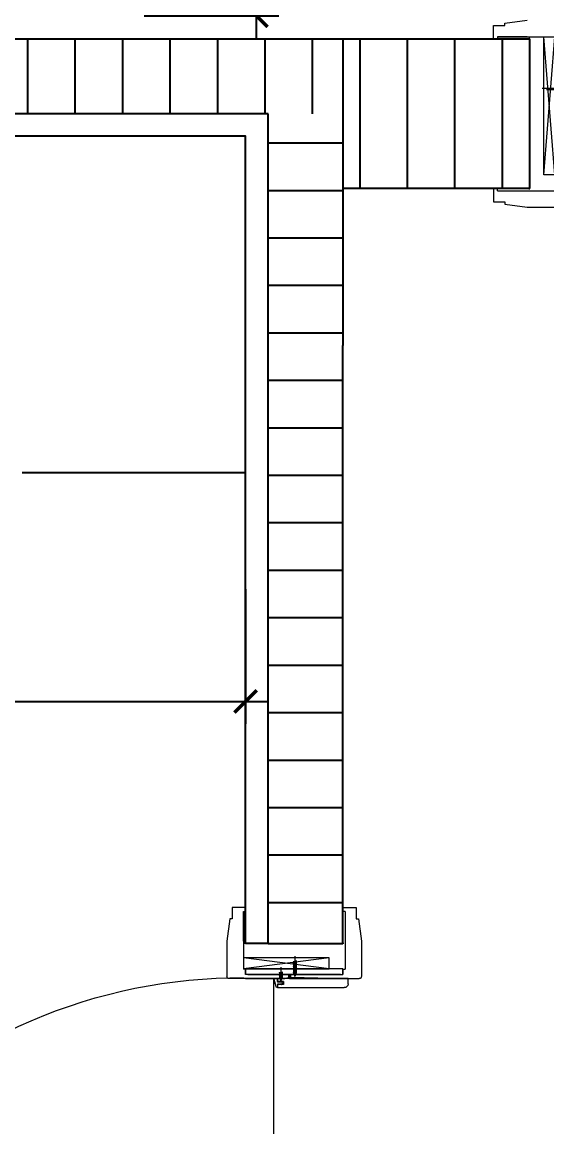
# Model space of a CAD drawing. Header units: millimetres. Extents: x -41640 to 3079702, y -5257903 to 68462.
# Drawn here: x -22700 to -21998, y 45612 to 47090 of the extents above; entities that cross this region are included whole.
import ezdxf

# ---------------------------------------------------------------- set-up
doc = ezdxf.new("R2010")
doc.units = ezdxf.units.MM
doc.header["$LTSCALE"] = 10
doc.layers.get('0').update_dxf_attribs({"color": 255})
doc.layers.get('Defpoints').update_dxf_attribs({"color": 255})
doc.layers.add('新建门窗', color=143, linetype='Continuous', lineweight=5)
doc.layers.add('门', color=143, linetype='Continuous', lineweight=18)
doc.styles.add('(图框)宋体', font='', dxfattribs={"width": 0.8})
doc.styles.get("Standard").update_dxf_attribs({"font": ''})
doc.styles.get('(图框)宋体').set_extended_font_data('SimSun')
doc.styles.get('Standard').set_extended_font_data('SimSun')
doc.dimstyles.get("Standard").update_dxf_attribs({"dimtxt": 0.18, "dimasz": 0.18, "dimexe": 0.18, "dimexo": 0.0625, "dimgap": 0.09, "dimtad": 0, "dimtih": 1, "dimtoh": 1, "dimdec": 4, "dimzin": 0, "dimdsep": 46, "dimtxsty": 'Standard', "dimcen": 0.09, "dimadec": 0, "dimazin": 0, "dimtfac": 1, "dimtdec": 4, "dimtofl": 0, "dimtmove": 0, "dimatfit": 3, "dimfxl": 1, "dimtolj": 1, "dimtzin": 0, "dimarcsym": 0})
pattern_1 = [(90, (-3286655.979340071, 3454718.946984402), (-63.49999999999999, 1.06581410364015e-14), [])]

# ---------------------------------------------------------------- blocks, each defined once
blk = doc.blocks.new('erherhrehrt')
at = {"layer": '新建门窗', "color": 45, "lineweight": 5}
for p, q in [((2145774.838242605, -4930673.225372061, 3.213217719800011e-08), (2145756.838242605, -4930673.225372061, 3.213217719800011e-08)), ((2145756.838242605, -4930673.225372061, 3.213217719800011e-08), (2145756.838242605, -4930688.225372061, 3.213217719800011e-08)), ((2145771.838242605, -4930678.225372061, 3.213217719800011e-08), (2145771.838242605, -4930755.725372061, 3.213217719800011e-08)), ((2145771.838242605, -4930678.225372061, 3.213217719800011e-08), (2145774.838242605, -4930678.225372061, 3.213217719800011e-08)), ((2145774.838242605, -4930678.225372061, 3.213217719800011e-08), (2145774.838242605, -4930673.225372061, 3.213217719800011e-08)), ((2145904.838242605, -4930673.225372061, 3.213217719800011e-08), (2145922.838242605, -4930673.225372061, 3.213217719800011e-08)), ((2145904.838242605, -4930678.225372061, 3.213217719800011e-08), (2145904.838242605, -4930673.225372061, 3.213217719800011e-08)), ((2145907.838242605, -4930678.225372061, 3.213217719800011e-08), (2145904.838242605, -4930678.225372061, 3.213217719800011e-08)), ((2145907.838242605, -4930678.225372061, 3.213217719800011e-08), (2145907.838242605, -4930755.725372061, 3.213217719800011e-08)), ((2145907.838242605, -4930718.225372061, 3.213217719800011e-08), (2145907.838242605, -4930678.225372061, 3.213217719800011e-08)), ((2145922.838242605, -4930673.225372061, 3.213217719800011e-08), (2145922.838242605, -4930688.225372061, 3.213217719800011e-08)), ((2145753.838242605, -4930688.225372061, 3.213217719800011e-08), (2145749.838242605, -4930718.225372061, 3.213217719800011e-08)), ((2145756.838242605, -4930688.225372061, 3.213217719800011e-08), (2145753.838242605, -4930688.225372061, 3.213217719800011e-08)), ((2145922.838242605, -4930688.225372061, 3.213217719800011e-08), (2145925.838242605, -4930688.225372061, 3.213217719800011e-08)), ((2145925.838242605, -4930688.225372061, 3.213217719800011e-08), (2145929.838242605, -4930718.225372061, 3.213217719800011e-08)), ((2145749.838242605, -4930718.225372061, 3.213217719800011e-08), (2145749.838242605, -4930765.225372061, 3.213217719800011e-08)), ((2145773.338242605, -4930721.225372061, 3.213217719800011e-08), (2145906.338242605, -4930721.225372061, 3.213217719800011e-08)), ((2145929.838242605, -4930718.225372061, 3.213217719800011e-08), (2145929.838242605, -4930765.225372061, 3.213217719800011e-08)), ((2145792.838242605, -4930755.225372061, 3.213217719800011e-08), (2145907.838242605, -4930740.225372061, 3.213217719800011e-08)), ((2145792.838242605, -4930740.225372061, 3.213217719800011e-08), (2145907.838242605, -4930755.225372061, 3.213217719800011e-08)), ((2145792.838242605, -4930740.225372061, 3.213217719800011e-08), (2145907.838242605, -4930740.225372061, 3.213217719800011e-08)), ((2145792.838242605, -4930755.225372061, 3.213217719800011e-08), (2145792.838242605, -4930740.225372061, 3.213217719800011e-08)), ((2145837.049050794, -4930744.050933205, 3.213217719800011e-08), (2145837.049050794, -4930760.225372061, 3.213217719800011e-08)), ((2145838.849050795, -4930738.008095125, 3.213217719800011e-08), (2145838.849050795, -4930765.225372061, 3.213217719800011e-08)), ((2145840.649050794, -4930744.68510499, 3.213217719800011e-08), (2145840.649050794, -4930760.225372061, 3.213217719800011e-08)), ((2145907.838242605, -4930740.225372061, 3.213217719800011e-08), (2145907.838242605, -4930755.225372061, 3.213217719800011e-08)), ((2145774.838242605, -4930755.725372061, 3.213217719800011e-08), (2145771.838242605, -4930755.725372061, 3.213217719800011e-08)), ((2145774.838242605, -4930762.725372061, 3.213217719800011e-08), (2145774.838242605, -4930755.225372061, 3.213217719800011e-08)), ((2145774.838242605, -4930755.225372061, 3.213217719800011e-08), (2145904.838242605, -4930755.225372061, 3.213217719800011e-08)), ((2145774.838242605, -4930762.725372061, 3.213217719800011e-08), (2145774.838242605, -4930755.225372061, 3.213217719800011e-08)), ((2145774.838242605, -4930755.725372061, 3.213217719800011e-08), (2145774.838242605, -4930762.725372061, 3.213217719800011e-08)), ((2145907.838242605, -4930755.225372061, 3.213217719800011e-08), (2145792.838242605, -4930755.225372061, 3.213217719800011e-08)), ((2145837.049050794, -4930760.225372061, 3.213217719800011e-08), (2145838.849050795, -4930765.225372061, 3.213217719800011e-08)), ((2145840.649050794, -4930760.225372061, 3.213217719800011e-08), (2145838.849050795, -4930765.225372061, 3.213217719800011e-08)), ((2145855.807943969, -4930759.050933205, 3.213217719800011e-08), (2145855.807943969, -4930766.225372061, 3.213217719800011e-08)), ((2145857.607943967, -4930753.008095125, 3.213217719800011e-08), (2145857.607943967, -4930771.225372061, 3.213217719800011e-08)), ((2145859.407943967, -4930759.68510499, 3.213217719800011e-08), (2145859.407943967, -4930766.225372061, 3.213217719800011e-08)), ((2145902.838242605, -4930755.225372061, 3.213217719800011e-08), (2145907.838242605, -4930755.225372061, 3.213217719800011e-08)), ((2145904.838242605, -4930755.225372061, 3.213217719800011e-08), (2145904.838242605, -4930762.225372061, 3.213217719800011e-08)), ((2145904.838242605, -4930762.725372061, 3.213217719800011e-08), (2145904.838242605, -4930755.225372061, 3.213217719800011e-08)), ((2145904.838242605, -4930755.725372061, 3.213217719800011e-08), (2145907.838242605, -4930755.725372061, 3.213217719800011e-08)), ((2145904.838242605, -4930755.725372061, 3.213217719800011e-08), (2145904.838242605, -4930762.725372061, 3.213217719800011e-08)), ((2145789.838242605, -4930768.225372061, 3.213217719800011e-08), (2145752.838242605, -4930768.225372061, 3.213217719800011e-08)), ((2145767.838242605, -4930768.225372061, 3.213217719800011e-08), (2145846.838242605, -4930768.225372061, 3.213217719800011e-08)), ((2145767.838242605, -4930775.225372061, 3.213217719800011e-08), (2145767.838242605, -4930768.225372061, 3.213217719800011e-08)), ((2145767.838242605, -4930768.225372061, 3.213217719800011e-08), (2145789.838242605, -4930768.225372061, 3.213217719800011e-08)), ((2145844.838242605, -4930762.725372061, 3.213217719800011e-08), (2145774.838242605, -4930762.725372061, 3.213217719800011e-08)), ((2145844.838242605, -4930762.725372061, 3.213217719800011e-08), (2145774.838242605, -4930762.725372061, 3.213217719800011e-08)), ((2145777.838242605, -4930762.725372061, 3.213217719800011e-08), (2145846.838242605, -4930762.725372061, 3.213217719800011e-08)), ((2145777.838242605, -4930762.725372061, 3.213217719800011e-08), (2145846.838242605, -4930762.725372061, 3.213217719800011e-08)), ((2145846.838242605, -4930762.725372061, 3.213217719800011e-08), (2145789.838242605, -4930762.725372061, 3.213217719800011e-08)), ((2145789.838242605, -4930768.225372061, 3.213217719800011e-08), (2145844.838242605, -4930766.892038729, 3.213217719800011e-08)), ((2145789.838242605, -4930768.225372061, 3.213217719800011e-08), (2145844.838242605, -4930766.892038729, 3.213217719800011e-08)), ((2145789.838242605, -4930768.225372061, 3.213217719800011e-08), (2145846.838242605, -4930768.225372061, 3.213217719800011e-08)), ((2145846.338242605, -4930768.225372061, 3.213217719800011e-08), (2145789.838242605, -4930768.225372061, 3.213217719800011e-08)), ((2145789.838242605, -4930768.225372061, 3.213217719800011e-08), (2145846.838242605, -4930768.225372061, 3.213217719800011e-08)), ((2145844.838242605, -4930762.725372061, 3.213217719800011e-08), (2145844.838242605, -4930766.892038729, 3.213217719800011e-08)), ((2145844.838242605, -4930762.725372061, 3.213217719800011e-08), (2145846.838242605, -4930762.725372061, 3.213217719800011e-08)), ((2145844.838242605, -4930762.725372061, 3.213217719800011e-08), (2145844.838242605, -4930766.892038729, 3.213217719800011e-08)), ((2145844.838242605, -4930762.725372061, 3.213217719800011e-08), (2145846.838242605, -4930762.725372061, 3.213217719800011e-08)), ((2145901.838242605, -4930762.725372061, 3.213217719800011e-08), (2145845.297340892, -4930762.725372061, 3.213217719800011e-08)), ((2145845.297340892, -4930762.725372061, 3.213217719800011e-08), (2145845.297340892, -4930768.225372061, 3.213217719800011e-08)), ((2145845.297340892, -4930762.725372061, 3.213217719800011e-08), (2145845.297340892, -4930768.225372061, 3.213217719800011e-08)), ((2145901.838242605, -4930762.725372061, 3.213217719800011e-08), (2145845.297340892, -4930762.725372061, 3.213217719800011e-08)), ((2145845.297340892, -4930768.225372061, 3.213217719800011e-08), (2145845.297340892, -4930762.725372061, 3.213217719800011e-08)), ((2145845.297340892, -4930762.725372061, 3.213217719800011e-08), (2145904.838242605, -4930762.725372061, 3.213217719800011e-08)), ((2145845.297340892, -4930768.225372061, 3.213217719800011e-08), (2145862.297340892, -4930768.225372061, 3.213217719800011e-08)), ((2145845.297340892, -4930768.225372061, 3.213217719800011e-08), (2145862.297340892, -4930768.225372061, 3.213217719800011e-08)), ((2145845.297340892, -4930768.225372061, 3.213217719800011e-08), (2145862.297340892, -4930768.225372061, 3.213217719800011e-08)), ((2145846.838242605, -4930768.225372061, 3.213217719800011e-08), (2145846.838242605, -4930762.725372061, 3.213217719800011e-08)), ((2145846.838242605, -4930762.725372061, 3.213217719800011e-08), (2145846.838242605, -4930768.225372061, 3.213217719800011e-08)), ((2145846.838242605, -4930762.725372061, 3.213217719800011e-08), (2145846.838242605, -4930768.225372061, 3.213217719800011e-08)), ((2145846.838242605, -4930768.225372061, 3.213217719800011e-08), (2145846.838242605, -4930762.725372061, 3.213217719800011e-08)), ((2145846.838242605, -4930768.225372061, 3.213217719800011e-08), (2145846.838242605, -4930768.225372061, 3.213217719800011e-08)), ((2145847.297340892, -4930762.725372061, 3.213217719800011e-08), (2145847.297340892, -4930766.892038729, 3.213217719800011e-08)), ((2145847.297340892, -4930762.725372061, 3.213217719800011e-08), (2145904.838242605, -4930762.725372061, 3.213217719800011e-08)), ((2145852.297340892, -4930768.225372061, 3.213217719800011e-08), (2145847.297340892, -4930766.892038729, 3.213217719800011e-08)), ((2145854.297340892, -4930762.725372061, 3.213217719800011e-08), (2145852.297340892, -4930762.725372061, 3.213217719800011e-08)), ((2145852.297340892, -4930768.225372061, 3.213217719800011e-08), (2145926.838242605, -4930768.225372061, 3.213217719800011e-08)), ((2145859.297340892, -4930768.225372061, 3.213217719800011e-08), (2145852.297340892, -4930768.225372061, 3.213217719800011e-08)), ((2145862.297340892, -4930772.225372061, 3.213217719800011e-08), (2145854.297340892, -4930772.225372061, 3.213217719800011e-08)), ((2145854.297340892, -4930772.225372061, 3.213217719800011e-08), (2145854.297340892, -4930776.225372061, 3.213217719800011e-08)), ((2145854.297340892, -4930772.225372061, 3.213217719800011e-08), (2145854.297340892, -4930776.225372061, 3.213217719800011e-08)), ((2145862.297340892, -4930772.225372061, 3.213217719800011e-08), (2145854.297340892, -4930772.225372061, 3.213217719800011e-08)), ((2145854.297340892, -4930772.225372061, 3.213217719800011e-08), (2145854.297340892, -4930776.225372061, 3.213217719800011e-08)), ((2145854.297340892, -4930772.225372061, 3.213217719800011e-08), (2145862.297340892, -4930772.225372061, 3.213217719800011e-08)), ((2145855.297340892, -4930774.049981533, 3.213217719800011e-08), (2145856.597056857, -4930772.332992205, 3.213217719800011e-08)), ((2145855.297340892, -4930774.400762592, 3.213217719800011e-08), (2145855.297340892, -4930774.049981533, 3.213217719800011e-08)), ((2145855.297340892, -4930774.400762592, 3.213217719800011e-08), (2145856.597056857, -4930776.117751917, 3.213217719800011e-08)), ((2145855.807943969, -4930766.225372061, 3.213217719800011e-08), (2145857.607943967, -4930771.225372061, 3.213217719800011e-08)), ((2145856.926878782, -4930772.812916929, 3.213217719800011e-08), (2145857.001311687, -4930772.627270728, 3.213217719800011e-08)), ((2145856.926878782, -4930775.637827195, 3.213217719800011e-08), (2145857.001311687, -4930775.823473394, 3.213217719800011e-08)), ((2145857.004977157, -4930772.975372061, 3.213217719800011e-08), (2145858.771142455, -4930772.975372061, 3.213217719800011e-08)), ((2145857.004977157, -4930775.475372061, 3.213217719800011e-08), (2145858.771142455, -4930775.475372061, 3.213217719800011e-08)), ((2145859.407943967, -4930766.225372061, 3.213217719800011e-08), (2145857.607943967, -4930771.225372061, 3.213217719800011e-08)), ((2145858.771142455, -4930772.975372061, 3.213217719800011e-08), (2145859.211170845, -4930772.332992205, 3.213217719800011e-08)), ((2145858.771142455, -4930775.475372061, 3.213217719800011e-08), (2145859.211170845, -4930776.117751917, 3.213217719800011e-08)), ((2145904.838242605, -4930768.225372061, 3.213217719800011e-08), (2145859.297340892, -4930768.225372061, 3.213217719800011e-08)), ((2145859.54099277, -4930772.812916929, 3.213217719800011e-08), (2145859.615425675, -4930772.627270728, 3.213217719800011e-08)), ((2145859.54099277, -4930775.637827195, 3.213217719800011e-08), (2145859.615425675, -4930775.823473394, 3.213217719800011e-08)), ((2145859.619091143, -4930772.975372061, 3.213217719800011e-08), (2145862.297340892, -4930772.975372061, 3.213217719800011e-08)), ((2145859.619091143, -4930775.475372061, 3.213217719800011e-08), (2145862.297340892, -4930775.475372061, 3.213217719800011e-08)), ((2145862.297340892, -4930768.225372061, 3.213217719800011e-08), (2145862.297340892, -4930772.975372061, 3.213217719800011e-08)), ((2145862.297340892, -4930772.225372061, 3.213217719800011e-08), (2145862.297340892, -4930768.225372061, 3.213217719800011e-08)), ((2145862.297340892, -4930768.225372061, 3.213217719800011e-08), (2145866.95048442, -4930768.225372061, 3.213217719800011e-08)), ((2145862.297340892, -4930772.225372061, 3.213217719800011e-08), (2145862.297340892, -4930768.225372061, 3.213217719800011e-08)), ((2145862.297340892, -4930772.225372061, 3.213217719800011e-08), (2145862.297340892, -4930768.228434876, 3.213217719800011e-08)), ((2145862.297340892, -4930768.228434876, 3.213217719800011e-08), (2145867.296319955, -4930768.228434876, 3.213217719800011e-08)), ((2145862.297340892, -4930775.475372061, 3.213217719800011e-08), (2145862.297340892, -4930780.225372061, 3.213217719800011e-08)), ((2145863.41130293, -4930779.883485945, 3.213217719800011e-08), (2145865.21400756, -4930774.475372061, 3.213217719800011e-08)), ((2145867.047340892, -4930774.475372061, 3.213217719800011e-08), (2145865.21400756, -4930774.475372061, 3.213217719800011e-08)), ((2145865.380674225, -4930773.975372061, 3.213217719800011e-08), (2145867.296319955, -4930768.228434876, 3.213217719800011e-08)), ((2145867.047340892, -4930773.975372061, 3.213217719800011e-08), (2145865.380674225, -4930773.975372061, 3.213217719800011e-08)), ((2145862.297340892, -4930780.225372061, 3.213217719800011e-08), (2145772.838242605, -4930780.225372061, 3.213217719800011e-08)), ((2145854.297340892, -4930776.225372061, 3.213217719800011e-08), (2145862.297340892, -4930776.225372061, 3.213217719800011e-08)), ((2145854.297340892, -4930776.225372061, 3.213217719800011e-08), (2145862.297340892, -4930776.225372061, 3.213217719800011e-08)), ((2145854.297340892, -4930776.225372061, 3.213217719800011e-08), (2145862.297340892, -4930776.225372061, 3.213217719800011e-08)), ((2145862.297340892, -4930776.225372061, 3.213217719800011e-08), (2145862.297340892, -4930780.225372061, 3.213217719800011e-08)), ((2145862.297340892, -4930780.225372061, 3.213217719800011e-08), (2145862.936961282, -4930780.225372061, 3.213217719800011e-08))]:
    blk.add_line(p, q, dxfattribs=at)
at = {"layer": '新建门窗', "lineweight": 5}
blk.add_line((2145867.297340892, -4930774.225372061, 3.213217719800011e-08), (2145867.297340892, -4930774.225372061, 3.213217719800011e-08), dxfattribs=at)
at = {"layer": '新建门窗', "color": 45, "lineweight": 5}
for centre, radius, start, end in [((2145836.990210587, -4930745.293659465, 3.213217719800011e-08), 0.3625903043706265, 88.93460726737554, 122.2079165308001), ((2145842.36894224, -4930725.081757782, 3.213217719800011e-08), 20.67027704276004, 254.3615975714303, 265.6384024079794), ((2145837.024942833, -4930745.293248279, 3.213217719800011e-08), 0.3625903043706265, 88.93460726737554, 122.2079165308001), ((2145842.403674487, -4930725.08786674, 3.213217719800011e-08), 20.67027704276004, 254.3615975714303, 265.6384024079794), ((2145840.57807523, -4930745.456138905, 3.213217719800011e-08), 0.3218992934610385, 273.3619348561215, 312.8401655596234), ((2145840.612807476, -4930745.462247863, 3.213217719800011e-08), 0.3218992934610385, 273.3619348561215, 312.8401655596234), ((2145840.630173602, -4930744.465302343, 3.213217719800011e-08), 0.3218992934610385, 273.3619348561215, 312.8401655596234), ((2145836.990210587, -4930747.287139321, 3.213217719800011e-08), 0.3625903043706265, 88.93460726737554, 122.2079165308001), ((2145842.36894224, -4930727.081757782, 3.213217719800011e-08), 20.67027704276004, 254.3615975714303, 265.6384024079794), ((2145837.024942833, -4930747.299768424, 3.213217719800011e-08), 0.3625903043706265, 88.93460726737554, 122.2079165308001), ((2145842.403674487, -4930727.08786674, 3.213217719800011e-08), 20.67027704276004, 254.3615975714303, 265.6384024079794), ((2145837.024942833, -4930749.299768424, 3.213217719800011e-08), 0.3625903043706265, 88.93460726737554, 122.2079165308001), ((2145842.403674487, -4930729.08786674, 3.213217719800011e-08), 20.67027704276004, 254.3615975714303, 265.6384024079794), ((2145837.024942833, -4930751.299768424, 3.213217719800011e-08), 0.3625903043706265, 88.93460726737554, 122.2079165308001), ((2145842.403674487, -4930731.08786674, 3.213217719800011e-08), 20.67027704276004, 254.3615975714303, 265.6384024079794), ((2145837.042308957, -4930751.302822905, 3.213217719800011e-08), 0.3625903043706265, 88.93460726737554, 122.2079165308001), ((2145842.42104061, -4930731.090921219, 3.213217719800011e-08), 20.67027704276004, 254.3615975714303, 265.6384024079794), ((2145837.042308957, -4930753.296302758, 3.213217719800011e-08), 0.3625903043706265, 88.93460726737554, 122.2079165308001), ((2145842.42104061, -4930733.090921221, 3.213217719800011e-08), 20.67027704276004, 254.3615975714303, 265.6384024079794), ((2145837.042308957, -4930755.302822903, 3.213217719800011e-08), 0.3625903043706265, 88.93460726737554, 122.2079165308001), ((2145842.42104061, -4930735.090921221, 3.213217719800011e-08), 20.67027704276004, 254.3615975714303, 265.6384024079794), ((2145837.042308957, -4930757.302822903, 3.213217719800011e-08), 0.3625903043706265, 88.93460726737554, 122.2079165308001), ((2145842.42104061, -4930737.090921221, 3.213217719800011e-08), 20.67027704276004, 254.3615975714303, 265.6384024079794), ((2145837.042308957, -4930759.302822905, 3.213217719800011e-08), 0.3625903043706265, 88.93460726737554, 122.2079165308001), ((2145842.42104061, -4930739.090921221, 3.213217719800011e-08), 20.67027704276004, 254.3615975714303, 265.6384024079794), ((2145840.57807523, -4930747.456138905, 3.213217719800011e-08), 0.3218992934610385, 273.3619348561215, 312.8401655596234), ((2145840.612807476, -4930747.462247863, 3.213217719800011e-08), 0.3218992934610385, 273.3619348561215, 312.8401655596234), ((2145840.612807476, -4930749.462247863, 3.213217719800011e-08), 0.3218992934610385, 273.3619348561215, 312.8401655596234), ((2145840.612807476, -4930751.462247863, 3.213217719800011e-08), 0.3218992934610385, 273.3619348561215, 312.8401655596234), ((2145840.630173602, -4930751.465302343, 3.213217719800011e-08), 0.3218992934610385, 273.3619348561215, 312.8401655596234), ((2145840.630173602, -4930753.465302343, 3.213217719800011e-08), 0.3218992934610385, 273.3619348561215, 312.8401655596234), ((2145840.630173602, -4930755.465302343, 3.213217719800011e-08), 0.3218992934610385, 273.3619348561215, 312.8401655596234), ((2145840.630173602, -4930757.465302343, 3.213217719800011e-08), 0.3218992934610385, 273.3619348561215, 312.8401655596234), ((2145840.630173602, -4930759.465302343, 3.213217719800011e-08), 0.3218992934610385, 273.3619348561215, 312.8401655596234), ((2145855.801202131, -4930761.302822903, 3.213217719800011e-08), 0.3625903043706265, 88.93460726737554, 122.2079165308001), ((2145861.179933782, -4930741.090921221, 3.213217719800011e-08), 20.67027704276004, 254.3615975714303, 265.6384024079794), ((2145859.389066772, -4930759.465302343, 3.213217719800011e-08), 0.3218992934610385, 273.3619348561215, 312.8401655596234), ((2145752.838242605, -4930765.225372061, 3.213217719800011e-08), 3, 180, 270), ((2145772.838242605, -4930775.225372061, 3.213217719800011e-08), 5, 180, 270), ((2145841.907596532, -4930741.090921221, 3.213217719800011e-08), 20.67027704276004, 261.4907951926522, 265.6384024079794), ((2145840.116729524, -4930761.465302343, 3.213217719800011e-08), 0.3218992934610385, 273.3619348561215, 312.8401655596234), ((2145855.801202131, -4930763.296302758, 3.213217719800011e-08), 0.3625903043706265, 88.93460726737554, 122.2079165308001), ((2145855.801202131, -4930763.302822905, 3.213217719800011e-08), 0.3625903043706265, 88.93460726737554, 122.2079165308001), ((2145861.179933782, -4930743.090921219, 3.213217719800011e-08), 20.67027704276004, 254.3615975714303, 265.6384024079794), ((2145861.179933782, -4930743.090921219, 3.213217719800011e-08), 20.67027704276004, 254.3615975714303, 265.6384024079794), ((2145855.801202131, -4930765.302822903, 3.213217719800011e-08), 0.3625903043706265, 88.93460726737554, 122.2079165308001), ((2145855.801202131, -4930765.302822903, 3.213217719800011e-08), 0.3625903043706265, 88.93460726737554, 122.2079165308001), ((2145861.179933782, -4930745.090921221, 3.213217719800011e-08), 20.67027704276004, 254.3615975714303, 265.6384024079794), ((2145861.179933782, -4930745.090921221, 3.213217719800011e-08), 20.67027704276004, 254.3615975714303, 265.6384024079794), ((2145856.799154632, -4930772.480172185, 3.213217719800011e-08), 0.2500109123060877, 323.9586831973126, 143.9355992904687), ((2145856.799154632, -4930775.970571939, 3.213217719800011e-08), 0.2500109123060877, 216.0644007095313, 36.04131680268743), ((2145857.004977157, -4930772.875372062, 3.213217719800011e-08), 0.1, 141.3507356455009, 270), ((2145857.004977157, -4930775.575372063, 3.213217719800011e-08), 0.1, 90, 218.6492643544991), ((2145860.666489707, -4930747.090921221, 3.213217719800011e-08), 20.67027704276004, 261.4907951926522, 265.6384024079794), ((2145858.875622697, -4930767.465302343, 3.213217719800011e-08), 0.3218992934610385, 273.3619348561215, 312.8401655596234), ((2145859.413268617, -4930772.480172185, 3.213217719800011e-08), 0.2500109123060877, 323.9586831973126, 143.9355992904687), ((2145859.413268617, -4930775.970571939, 3.213217719800011e-08), 0.2500109123060877, 216.0644007095313, 36.04131680268743), ((2145859.389066772, -4930761.465302343, 3.213217719800011e-08), 0.3218992934610385, 273.3619348561215, 312.8401655596234), ((2145859.389066772, -4930763.465302343, 3.213217719800011e-08), 0.3218992934610385, 273.3619348561215, 312.8401655596234), ((2145859.389066772, -4930763.465302343, 3.213217719800011e-08), 0.3218992934610385, 273.3619348561215, 312.8401655596234), ((2145859.389066772, -4930765.465302343, 3.213217719800011e-08), 0.3218992934610385, 273.3619348561215, 312.8401655596234), ((2145859.389066772, -4930765.465302343, 3.213217719800011e-08), 0.3218992934610385, 273.3619348561215, 312.8401655596234), ((2145859.619091143, -4930772.875372062, 3.213217719800011e-08), 0.1, 141.3507356455009, 270), ((2145859.619091143, -4930775.575372063, 3.213217719800011e-08), 0.1, 90, 218.6492643544991), ((2145867.047340892, -4930774.225372061, 3.213217719800011e-08), 0.25, 0, 90), ((2145867.047340892, -4930774.225372061, 3.213217719800011e-08), 0.25, 270, 0), ((2145926.838242605, -4930765.225372061, 3.213217719800011e-08), 3, 270, 0), ((2145862.936961282, -4930779.725372061, 3.213217719800011e-08), 0.5, 270, 341.5650511939522)]:
    blk.add_arc(centre, radius, start, end, dxfattribs=at)
blk.add_point((2145789.714737835, -4930721.225372061, 3.213217719800011e-08), dxfattribs=at)
at = {"layer": '门', "color": 251, "lineweight": 5}
blk.add_line((2145867.296319955, -4931526.225372061, 3.213217719800011e-08), (2145867.296319983, -4930768.228434876, 3.213217719800011e-08), dxfattribs=at)
blk.add_arc((2145912.144829405, -4931474.754032788, 3.213217719800011e-08), 707.7638860069723, 358.5852467732814, 93.38974958952042, dxfattribs=at)
blk = doc.blocks.new('45656')
at = {"layer": '新建门窗', "color": 45, "lineweight": 5}
for p, q in [((1353996.560646494, -3455414.064098576), (1353978.560646494, -3455414.064098576)), ((1353978.560646494, -3455414.064098576), (1353978.560646494, -3455429.064098576)), ((1353996.560646494, -3455419.064098576), (1353996.560646494, -3455414.064098576)), ((1354196.560646494, -3455414.064098576), (1354214.560646494, -3455414.064098576)), ((1354196.560646494, -3455419.064098576), (1354196.560646494, -3455414.064098576)), ((1354214.560646494, -3455414.064098576), (1354214.560646494, -3455429.064098576)), ((1353975.560646494, -3455429.064098576), (1353971.560646494, -3455459.064098576)), ((1353978.560646494, -3455429.064098576), (1353975.560646494, -3455429.064098576)), ((1353993.560646494, -3455419.064098576), (1353993.560646494, -3455496.564098576)), ((1353993.560646494, -3455419.064098576), (1353996.560646494, -3455419.064098576)), ((1354199.560646494, -3455419.064098576), (1354196.560646494, -3455419.064098576)), ((1354199.560646494, -3455419.064098576), (1354199.560646494, -3455496.564098576)), ((1354199.560646494, -3455459.064098576), (1354199.560646494, -3455419.064098576)), ((1354214.560646494, -3455429.064098576), (1354217.560646494, -3455429.064098576)), ((1354217.560646494, -3455429.064098576), (1354221.560646494, -3455459.064098576)), ((1353971.560646494, -3455459.064098576), (1353971.560646494, -3455506.064098576)), ((1353995.060646494, -3455462.064098576), (1354198.060646494, -3455462.064098576)), ((1354014.560646494, -3455496.064098576), (1354199.560646494, -3455481.064098576)), ((1354014.560646494, -3455481.064098576), (1354199.560646494, -3455496.064098576)), ((1354014.560646494, -3455481.064098576), (1354199.560646494, -3455481.064098576)), ((1354014.560646494, -3455496.064098576), (1354014.560646494, -3455481.064098576)), ((1354128.771454683, -3455484.889659719), (1354128.771454683, -3455501.064098576)), ((1354130.571454684, -3455478.846821638), (1354130.571454684, -3455506.064098576)), ((1354199.560646494, -3455481.064098576), (1354199.560646494, -3455496.064098576))]:
    blk.add_line(p, q, dxfattribs=at)
blk.add_point((1354011.437141724, -3455462.064098576), dxfattribs=at)
blk = doc.blocks.new('_ArchTick')
at = {"color": 0, "linetype": 'ByBlock', "const_width": 0.15}
blk.add_lwpolyline([(-0.5, -0.5), (0.5, 0.5)], dxfattribs=at)
blk = doc.blocks.new('*D561')
at = {"color": 250, "lineweight": -2}
for p, q in [((-36286.09521287587, 46276.46855963068), (-36286.09521287587, 45616.46856925303)), ((-36158.69278339576, 46246.46855963068), (-36316.09521287587, 46246.46855963068)), ((-36136.09521287586, 45646.46856925303), (-36316.09521287586, 45646.46856925303))]:
    blk.add_line(p, q, dxfattribs=at)
at = {"layer": 'Defpoints', "color": 0, "lineweight": 30}
for p in [(-36128.69278339576, 46246.46855963068), (-36286.09521287587, 45646.46856925303), (3064961.366310243, 45646.46856925215)]:
    blk.add_point(p, dxfattribs=at)
at = {"color": 250, "lineweight": -2, "xscale": 30, "yscale": 30, "zscale": 30}
for p, rotation in [((-36286.09521287587, 46246.46855963068), 90), ((-36286.09521287587, 45646.46856925303), 270)]:
    blk.add_blockref('_ArchTick', p, dxfattribs=dict(at, rotation=rotation))
at = {"color": 45, "insert": (-36381.09521287587, 45946.46856444185), "char_height": 150, "attachment_point": 5, "rotation": 90, "style": '(图框)宋体', "bg_fill": 3, "box_fill_scale": 1.1, "bg_fill_color": 256, "bg_fill_true_color": 13158600, "bg_fill_transparency": 5547808}
blk.add_mtext('600', dxfattribs=at)
blk = doc.blocks.new('_Dot')
at = {"color": 0, "linetype": 'ByBlock', "lineweight": -2}
blk.add_line((-0.5, 0), (-1, 0), dxfattribs=at)
at = {"color": 0, "linetype": 'ByBlock', "const_width": 0.5}
blk.add_lwpolyline([(-0.25, 0, 1), (0.25, 0, 1)], format="xyb", close=True, dxfattribs=at)
blk = doc.blocks.new('DOT')
at = {"color": 0, "linetype": 'ByBlock'}
blk.add_line((-0.3499999999999943, 0), (-1, 0), dxfattribs=at)
at = {"color": 0, "linetype": 'ByBlock', "const_width": 0.35}
blk.add_lwpolyline([(-0.1749999999999972, 0, 1), (0.1749999999999972, 0, 1)], format="xyb", close=True, dxfattribs=at)
blk = doc.blocks.new('*D571')
at = {"color": 250, "lineweight": -2}
for p, q in [((-25859.98441672232, 45177.03706194134), (-25859.98441672232, 47487.03706194036)), ((-25709.98441672231, 47457.03706194036), (-25889.98441672231, 47457.03706194036)), ((-25709.98441672232, 45207.03706194134), (-25889.98441672232, 45207.03706194134))]:
    blk.add_line(p, q, dxfattribs=at)
at = {"layer": 'Defpoints', "color": 0, "lineweight": 30}
for p in [(-25859.98441672232, 47457.03706194036), (3075618.748842032, 47457.03706193948), (-25471.31026803982, 45207.03706194134)]:
    blk.add_point(p, dxfattribs=at)
at = {"color": 250, "lineweight": -2, "xscale": 30, "yscale": 30, "zscale": 30}
for p, rotation in [((-25859.98441672232, 47457.03706194036), 90), ((-25859.98441672232, 45207.03706194134), 270)]:
    blk.add_blockref('_ArchTick', p, dxfattribs=dict(at, rotation=rotation))
at = {"color": 45, "insert": (-25954.98441672233, 46332.03706194085), "char_height": 150, "attachment_point": 5, "rotation": 90, "style": '(图框)宋体', "bg_fill": 3, "box_fill_scale": 1.1, "bg_fill_color": 256, "bg_fill_true_color": 13158600, "bg_fill_transparency": 15130364}
blk.add_mtext('2250', dxfattribs=at)
blk = doc.blocks.new('*D455')
at = {"color": 250, "lineweight": -2}
for p, q in [((-23601.19278339576, 46330.9068041225), (-23601.19278339576, 46150.9068041225)), ((-22401.0752987517, 46330.9068041225), (-22401.0752987517, 46150.9068041225)), ((-23631.19278339576, 46180.9068041225), (-22371.0752987517, 46180.9068041225))]:
    blk.add_line(p, q, dxfattribs=at)
at = {"layer": 'Defpoints', "color": 0, "lineweight": 30}
for p in [(-23601.19278339576, 46430.96448928537), (-22401.0752987517, 46430.96448928537), (-22401.0752987517, 46180.9068041225)]:
    blk.add_point(p, dxfattribs=at)
at = {"color": 250, "lineweight": -2, "xscale": 30, "yscale": 30, "zscale": 30, "rotation": 180}
blk.add_blockref('_ArchTick', (-23601.19278339576, 46180.9068041225), dxfattribs=at)
at = {"color": 250, "lineweight": -2, "xscale": 30, "yscale": 30, "zscale": 30}
blk.add_blockref('_ArchTick', (-22401.0752987517, 46180.9068041225), dxfattribs=at)
at = {"color": 45, "insert": (-23001.13404107373, 46275.9068041225), "char_height": 150, "attachment_point": 5, "style": '(图框)宋体', "bg_fill": 3, "box_fill_scale": 1.1, "bg_fill_color": 256, "bg_fill_true_color": 13158600, "bg_fill_transparency": 14104200}
blk.add_mtext('1200', dxfattribs=at)
blk = doc.blocks.new('*D581')
at = {"color": 250, "lineweight": -2}
for p, q in [((-22386.63032793161, 47068.03706194134), (-22386.63032793161, 47728.03706194134)), ((-22536.63032793161, 47698.03706194134), (-22356.63032793161, 47698.03706194134)), ((-22536.63032793161, 47098.03706194134), (-22356.63032793161, 47098.03706194134))]:
    blk.add_line(p, q, dxfattribs=at)
at = {"layer": 'Defpoints', "color": 0, "lineweight": 30}
for p in [(-22647.1102680387, 47698.03706194134), (-22386.63032793161, 47698.03706194134), (-22647.1102680387, 47098.03706194134)]:
    blk.add_point(p, dxfattribs=at)
at = {"color": 250, "lineweight": -2, "xscale": 30, "yscale": 30, "zscale": 30}
for p, rotation in [((-22386.63032793161, 47698.03706194134), 90), ((-22386.63032793161, 47098.03706194134), 270)]:
    blk.add_blockref('_ArchTick', p, dxfattribs=dict(at, rotation=rotation))
at = {"color": 45, "insert": (-22481.63032793161, 47398.03706194134), "char_height": 150, "attachment_point": 5, "rotation": 90, "style": '(图框)宋体', "bg_fill": 3, "box_fill_scale": 1.1, "bg_fill_color": 256, "bg_fill_true_color": 13158600, "bg_fill_transparency": 6302348}
blk.add_mtext('600', dxfattribs=at)

msp = doc.modelspace()

# ---------------------------------------------------------------- linework, layer by layer
at = {"color": 7, "ltscale": 0.5}
for p, q in [((-22271.07529874984, 47067.03706194134), (-22021.1927833939, 47067.03706194134)), ((-22371.0752987517, 46967.03706194134), (-24671.31026803982, 46967.03706194134)), ((-22371.0752987517, 45857.03706194134), (-22371.0752987517, 46967.03706194134)), ((-22021.1927833939, 46867.03706194134), (-22271.07529874984, 46867.03706194134)), ((-22271.0752987517, 45857.03706194134), (-22271.0752987517, 46657.03706194134))]:
    msp.add_line(p, q, dxfattribs=at)
at = {"color": 7}
for p, q in [((-22021.1927833939, 47067.03706194134), (-22021.1927833939, 46867.03706194134)), ((-22371.0752987517, 45857.03706194134), (-22271.0752987517, 45857.03706194134))]:
    msp.add_line(p, q, dxfattribs=at)
at = {"color": 7, "ltscale": 0.5}
msp.add_lwpolyline([(-24671.31026803982, 47067.03706194134), (-22271.07529874984, 47067.03706194134), (-22271.0752987517, 46657.03706194134)], dxfattribs=at)
at = {"color": 45, "ltscale": 0.5}
for points in [[(-22401.0752987517, 45857.03706194134), (-22401.0752987517, 46937.03706194134), (-24641.31026803982, 46937.03706194134), (-24641.31026803795, 44937.03706194134), (-22401.0752987517, 44937.03706194134), (-22401.0752987517, 45007.03706194134)], [(-22700.16556926444, 46487.03706194134), (-22401.0752987517, 46487.03706194134)], [(-22371.0752987517, 45857.03706194134), (-22401.0752987517, 45857.03706194134)]]:
    msp.add_lwpolyline(points, dxfattribs=at)

# ---------------------------------------------------------------- block references
at = {"color": 250, "rotation": 90}
msp.add_blockref('45656', (-3477483.2630076, -1307129.523584546), dxfattribs=at)
at = {"color": 45, "xscale": -1}
msp.add_blockref('erherhrehrt', (2123503.762943867, 4976578.268559631, -3.213217719800011e-08), dxfattribs=at)

# ---------------------------------------------------------------- next in the draw order: dimensions: what is measured, and where the dimension line sits
at = {"color": 250}
dim = msp.add_linear_dim(base=(-36286.09521287587, 45646.46856925303), p1=(-36128.69278339576, 46246.46855963068), p2=(3064961.366310243, 45646.46856925215), angle=90, dimstyle='Standard', override={"dimtxt": 150, "dimasz": 30, "dimexe": 30, "dimexo": 30, "dimgap": 20, "dimtad": 1, "dimtih": 0, "dimtoh": 0, "dimdec": 0, "dimzin": 8, "dimdsep": 44, "dimtxsty": '(图框)宋体', "dimblk": 'ArchTick', "dimcen": 0.6, "dimdle": 30, "dimclrd": 250, "dimclre": 250, "dimclrt": 45, "dimtdec": 0, "dimtofl": 1, "dimtmove": 1, "dimldrblk": 'DOT', "dimfxl": 150, "dimfxlon": 1, "dimtfill": 1, "dimtolj": 0, "dimtzin": 8, "dimarcsym": 1}, dxfattribs=at)
dim.commit()
dim.dimension.update_dxf_attribs({"geometry": '*D561', "text_midpoint": (-36381.09521287587, 45946.46856444185)})

# ---------------------------------------------------------------- next in the draw order: dimensions: what is measured, and where the dimension line sits
dim = msp.add_linear_dim(base=(-25859.98441672232, 47457.03706194036), p1=(-25471.31026803982, 45207.03706194134), p2=(3075618.748842032, 47457.03706193948), angle=90, dimstyle='Standard', override={"dimtxt": 150, "dimasz": 30, "dimexe": 30, "dimexo": 30, "dimgap": 20, "dimtad": 1, "dimtih": 0, "dimtoh": 0, "dimdec": 0, "dimzin": 8, "dimdsep": 44, "dimtxsty": '(图框)宋体', "dimblk": 'ArchTick', "dimcen": 0.6, "dimdle": 30, "dimclrd": 250, "dimclre": 250, "dimclrt": 45, "dimtdec": 0, "dimtofl": 1, "dimtmove": 1, "dimldrblk": 'DOT', "dimfxl": 150, "dimfxlon": 1, "dimtfill": 1, "dimtolj": 0, "dimtzin": 8, "dimarcsym": 1}, dxfattribs=at)
dim.commit()
dim.dimension.update_dxf_attribs({"geometry": '*D571', "text_midpoint": (-25954.98441672233, 46332.03706194085)})

# ---------------------------------------------------------------- next in the draw order: hatches: boundary and pattern name
h = msp.add_hatch()
h.set_pattern_fill('ANSI31', color=250, scale=20, angle=45, style=0)
h.set_pattern_definition(pattern_1)
h.paths.add_polyline_path([(-22021.1927833939, 47067.03706194134), (-22271.07529874984, 47067.03706194134), (-22271.07529875077, 46867.03706194134), (-22021.1927833939, 46867.03706194134)])
h.paths.add_polyline_path([(-20871.31026803982, 47067.03706194134), (-21121.1927833939, 47067.03706194134), (-21121.1927833939, 46867.03706194134), (-20871.31026803982, 46867.03706194134)])

# ---------------------------------------------------------------- next in the draw order: dimensions: what is measured, and where the dimension line sits
dim = msp.add_linear_dim(base=(-22386.63032793161, 47698.03706194134), p1=(-22647.1102680387, 47098.03706194134), p2=(-22647.1102680387, 47698.03706194134), angle=90, dimstyle='Standard', override={"dimtxt": 150, "dimasz": 30, "dimexe": 30, "dimexo": 30, "dimgap": 20, "dimtad": 1, "dimtih": 0, "dimtoh": 0, "dimdec": 0, "dimzin": 8, "dimdsep": 44, "dimtxsty": '(图框)宋体', "dimblk": 'ArchTick', "dimcen": 0.6, "dimdle": 30, "dimclrd": 250, "dimclre": 250, "dimclrt": 45, "dimtdec": 0, "dimtofl": 1, "dimtmove": 1, "dimldrblk": 'DOT', "dimfxl": 150, "dimfxlon": 1, "dimtfill": 1, "dimtolj": 0, "dimtzin": 8, "dimarcsym": 1}, dxfattribs=at)
dim.commit()
dim.dimension.update_dxf_attribs({"geometry": '*D581', "text_midpoint": (-22481.63032793161, 47398.03706194134)})
dim = msp.add_linear_dim(base=(-22401.0752987517, 46180.9068041225), p1=(-23601.19278339576, 46430.96448928537), p2=(-22401.0752987517, 46430.96448928537), dimstyle='Standard', override={"dimtxt": 150, "dimasz": 30, "dimexe": 30, "dimexo": 30, "dimgap": 20, "dimtad": 1, "dimtih": 0, "dimtoh": 0, "dimdec": 0, "dimzin": 8, "dimdsep": 44, "dimtxsty": '(图框)宋体', "dimblk": 'ArchTick', "dimcen": 0.6, "dimdle": 30, "dimclrd": 250, "dimclre": 250, "dimclrt": 45, "dimtdec": 0, "dimtofl": 1, "dimtmove": 1, "dimldrblk": 'DOT', "dimfxl": 150, "dimfxlon": 1, "dimtfill": 1, "dimtolj": 0, "dimtzin": 8, "dimarcsym": 1}, dxfattribs=at)
dim.commit()
dim.dimension.update_dxf_attribs({"geometry": '*D455', "text_midpoint": (-23001.13404107373, 46275.9068041225)})

# ---------------------------------------------------------------- next in the draw order: hatches: boundary and pattern name
h = msp.add_hatch()
h.set_pattern_fill('ANSI31', color=250, scale=20, angle=45, style=0)
h.set_pattern_definition(pattern_1)
h.paths.add_polyline_path([(-22271.07529874984, 47067.03706194134), (-24671.31026803842, 47067.03706194134), (-24671.31026803842, 46967.03706194134), (-22271.07529875031, 46967.03706194134)])
h = msp.add_hatch()
h.set_pattern_fill('ANSI31', color=250, scale=20, angle=135, style=0)
h.set_pattern_definition([(180, (-3286655.979340071, 3454718.946984402), (-1.06581410364015e-14, -63.49999999999999), [])])
h.paths.add_polyline_path([(-22271.0752987517, 46657.03706194134), (-22271.07529875031, 46967.03706194134), (-22371.0752987517, 46967.03706194134), (-22371.0752987517, 45857.03706194134), (-22271.0752987517, 45857.03706194134)])
h.paths.add_polyline_path([(-22271.0752987517, 44907.03706194134), (-22271.0752987517, 45007.03706194134), (-22371.0752987517, 45007.03706194134), (-22371.0752987517, 44907.03706194134), (-22371.0752987517, 44407.03706194134), (-22271.0752987517, 44407.03706194134)])

doc.saveas('drawing.dxf')
